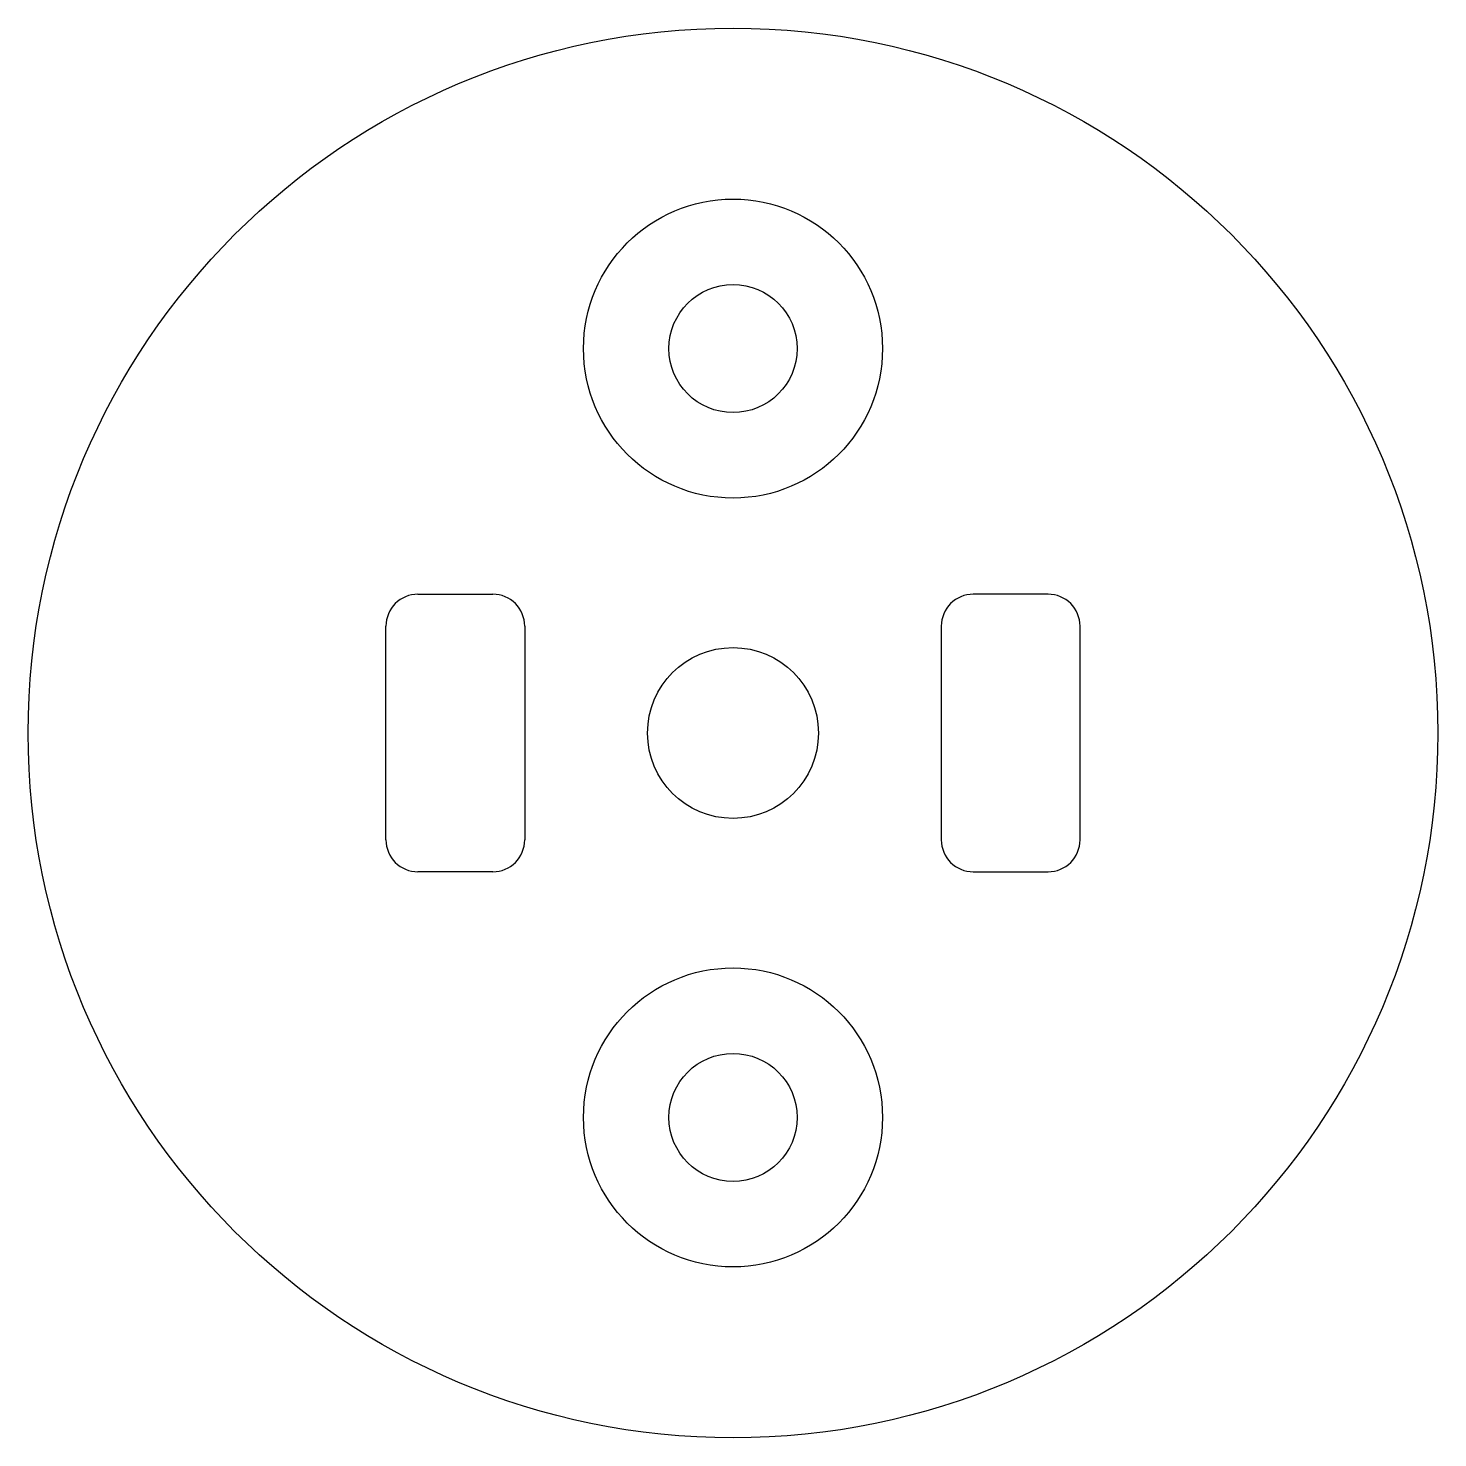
# Model space of a CAD drawing. Header units: millimetres. Extents: x 199.2 to 232.2, y 225.5 to 258.5.
import ezdxf

# ---------------------------------------------------------------- set-up
doc = ezdxf.new("R2010")
doc.units = ezdxf.units.MM
doc.layers.add('Default', color=7, linetype='Continuous')

msp = doc.modelspace()

# ---------------------------------------------------------------- linework, layer by layer
at = {"layer": 'Default', "color": 7, "linetype": 'Continuous'}
for p, q in [((208.373, 245.202), (210.123, 245.202)), ((223.123, 245.202), (221.373, 245.202)), ((207.623, 239.452), (207.623, 244.452)), ((210.873, 244.452), (210.873, 239.452)), ((220.623, 244.452), (220.623, 239.452)), ((223.873, 239.452), (223.873, 244.452)), ((210.123, 238.702), (208.373, 238.702)), ((221.373, 238.702), (223.123, 238.702))]:
    msp.add_line(p, q, dxfattribs=at)
for centre, radius in [((215.748, 241.952), 16.5), ((215.748, 250.952), 3.5), ((215.748, 250.952), 1.5), ((215.748, 241.952), 2), ((215.748, 232.952), 3.5), ((215.748, 232.952), 1.5)]:
    msp.add_circle(centre, radius, dxfattribs=at)
for centre, start, end in [((208.373, 244.452), 90, 180), ((210.123, 244.452), 0, 90), ((221.373, 244.452), 90, 180), ((223.123, 244.452), 0, 90), ((208.373, 239.452), 180, 270), ((210.123, 239.452), 270, 0), ((221.373, 239.452), 180, 270), ((223.123, 239.452), 270, 0)]:
    msp.add_arc(centre, 0.75, start, end, dxfattribs=at)

doc.saveas('drawing.dxf')
